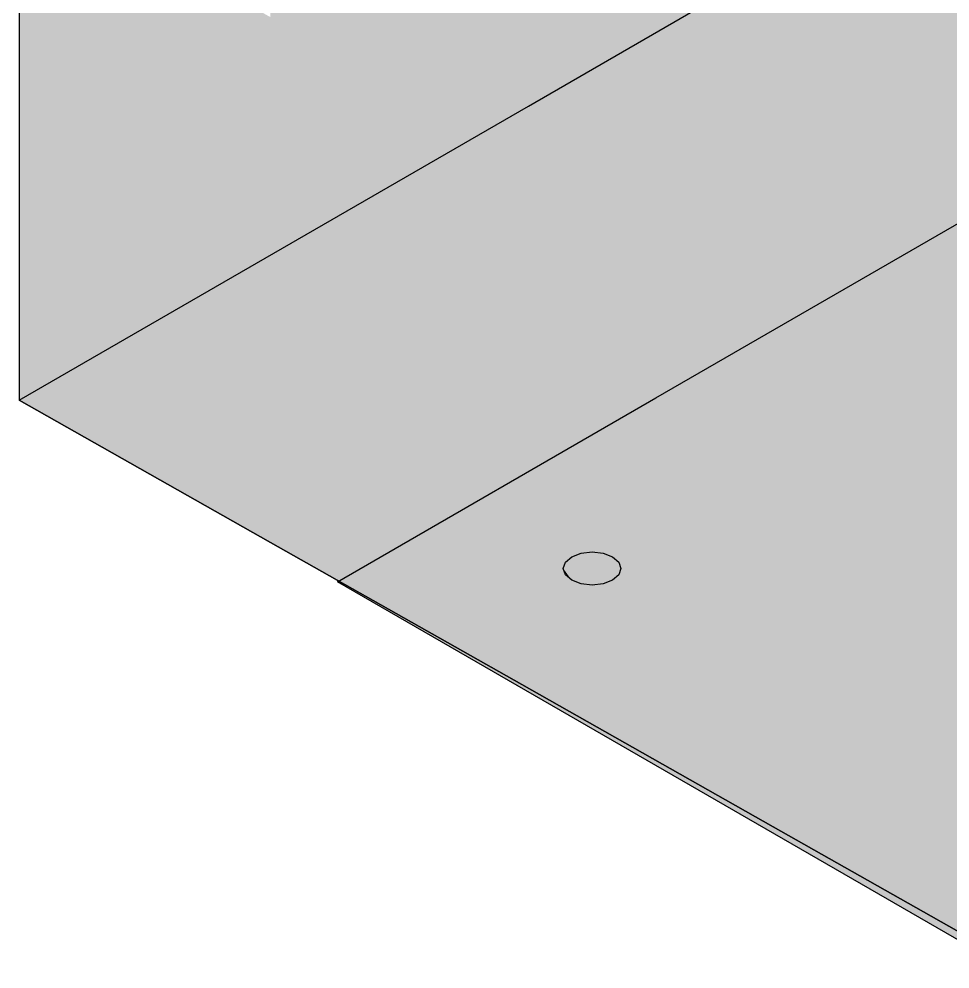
# Model space of a CAD drawing. Header units: metres. Extents: x 0 to 24.2, y -20 to 5.6.
# Drawn here: x 11.074 to 11.2007, y 1.471 to 1.6002 of the extents above; entities that cross this region are included whole.
import ezdxf

# ---------------------------------------------------------------- set-up
doc = ezdxf.new("R2010")
doc.units = ezdxf.units.M
doc.header["$LTSCALE"] = 0.25
doc.layers.add('ISO-ARISTAS', color=8, linetype='CONTINUOUS')
doc.layers.add('ISO-CONCRETO-SUP', color=254, linetype='CONTINUOUS', true_color=0xe8e8e8)

msp = doc.modelspace()

# ---------------------------------------------------------------- linework, layer by layer
at = {"layer": 'ISO-ARISTAS', "color": 250}
for p, q in [((11.07405, 1.61984), (11.07405, 1.58413)), ((11.14333, 1.58841), (11.17797, 1.60841)), ((11.10869, 1.56841), (11.14333, 1.58841)), ((11.07405, 1.58413), (11.07405, 1.54841)), ((11.16065, 1.54871), (11.20395, 1.57371)), ((11.07405, 1.54841), (11.10869, 1.56841)), ((11.10823, 1.52907), (11.07405, 1.54841)), ((11.07405, 1.54841), (11.10823, 1.52907)), ((11.11735, 1.52371), (11.16065, 1.54871)), ((11.14242, 1.50973), (11.10823, 1.52907)), ((11.10823, 1.52907), (11.14242, 1.50973)), ((11.14922, 1.52711), (11.15049, 1.5276)), ((11.15049, 1.5276), (11.15199, 1.52778)), ((11.15199, 1.52778), (11.15349, 1.5276)), ((11.15349, 1.5276), (11.15476, 1.52711)), ((11.14807, 1.52551), (11.14837, 1.52638)), ((11.14837, 1.52638), (11.14922, 1.52711)), ((11.15476, 1.52711), (11.15561, 1.52638)), ((11.15561, 1.52638), (11.15591, 1.52551)), ((11.14837, 1.52465), (11.14807, 1.52551)), ((11.14922, 1.52391), (11.14837, 1.52465)), ((11.15561, 1.52465), (11.15476, 1.52391)), ((11.15591, 1.52551), (11.15561, 1.52465)), ((11.16065, 1.49871), (11.11735, 1.52371)), ((11.15049, 1.52342), (11.14922, 1.52391)), ((11.15199, 1.52325), (11.15049, 1.52342)), ((11.15349, 1.52342), (11.15199, 1.52325)), ((11.15476, 1.52391), (11.15349, 1.52342)), ((11.1766, 1.49039), (11.14242, 1.50973)), ((11.14242, 1.50973), (11.1766, 1.49039)), ((11.20395, 1.47371), (11.16065, 1.49871)), ((11.21079, 1.47104), (11.1766, 1.49039)), ((11.1766, 1.49039), (11.21079, 1.47104))]:
    msp.add_line(p, q, dxfattribs=at)
at = {"layer": 'ISO-CONCRETO-SUP', "true_color": 0xa2a7af}
for points in [[(11.14242, 1.61687), (11.1766, 1.59753), (11.14242, 1.65259), (11.1766, 1.63324)], [(11.10823, 1.6005), (11.14242, 1.58116), (11.10823, 1.63621), (11.14242, 1.61687)], [(11.1766, 1.59753), (11.21079, 1.57819), (11.1766, 1.63324), (11.21079, 1.6139)], [(11.07405, 1.58413), (11.10823, 1.56478), (11.07405, 1.61984), (11.10823, 1.6005)], [(11.14242, 1.58116), (11.1766, 1.56181), (11.14242, 1.61687), (11.1766, 1.59753)], [(11.10823, 1.56478), (11.14242, 1.54544), (11.10823, 1.6005), (11.14242, 1.58116)], [(11.1766, 1.56181), (11.21079, 1.54247), (11.1766, 1.59753), (11.21079, 1.57819)], [(11.07405, 1.54841), (11.10823, 1.52907), (11.07405, 1.58413), (11.10823, 1.56478)], [(11.14242, 1.54544), (11.1766, 1.5261), (11.14242, 1.58116), (11.1766, 1.56181)], [(11.10823, 1.52907), (11.14242, 1.50973), (11.10823, 1.56478), (11.14242, 1.54544)], [(11.1766, 1.5261), (11.21079, 1.50676), (11.1766, 1.56181), (11.21079, 1.54247)], [(11.14242, 1.50973), (11.1766, 1.49039), (11.14242, 1.54544), (11.1766, 1.5261)], [(11.1766, 1.49039), (11.21079, 1.47104), (11.1766, 1.5261), (11.21079, 1.50676)]]:
    msp.add_solid(points, dxfattribs=at)
at = {"layer": 'ISO-CONCRETO-SUP', "true_color": 0xb3b9c1}
for points in [[(11.21261, 1.62841), (11.24679, 1.60907), (11.17797, 1.60841), (11.21215, 1.58907)], [(11.17797, 1.60841), (11.21215, 1.58907), (11.14333, 1.58841), (11.17751, 1.56907)], [(11.14333, 1.58841), (11.17751, 1.56907), (11.10869, 1.56841), (11.14287, 1.54907)], [(11.21215, 1.58907), (11.24634, 1.56973), (11.17751, 1.56907), (11.2117, 1.54973)], [(11.17751, 1.56907), (11.2117, 1.54973), (11.14287, 1.54907), (11.17706, 1.52973)], [(11.10869, 1.56841), (11.14287, 1.54907), (11.07405, 1.54841), (11.10823, 1.52907)], [(11.2117, 1.54973), (11.24588, 1.53039), (11.17706, 1.52973), (11.21124, 1.51039)], [(11.14287, 1.54907), (11.17706, 1.52973), (11.10823, 1.52907), (11.14242, 1.50973)], [(11.17706, 1.52973), (11.21124, 1.51039), (11.14242, 1.50973), (11.1766, 1.49039)], [(11.21124, 1.51039), (11.24543, 1.49104), (11.1766, 1.49039), (11.21079, 1.47104)]]:
    msp.add_solid(points, dxfattribs=at)
at = {"layer": 'ISO-CONCRETO-SUP', "true_color": 0xb3bac2}
for points in [[(11.20395, 1.57371), (11.24725, 1.54871), (11.16065, 1.54871), (11.20395, 1.52371)], [(11.16065, 1.54871), (11.20395, 1.52371), (11.11735, 1.52371), (11.16065, 1.49871)], [(11.20395, 1.52371), (11.24725, 1.49871), (11.16065, 1.49871), (11.20395, 1.47371)]]:
    msp.add_solid(points, dxfattribs=at)
at = {"layer": 'ISO-CONCRETO-SUP', "true_color": 0x6b6d73}
for points in [[(11.14922, 1.52391), (11.15049, 1.5276), (11.15199, 1.52778)], [(11.14922, 1.52391), (11.15199, 1.52778), (11.15349, 1.5276)], [(11.14922, 1.52391), (11.14922, 1.52711), (11.15049, 1.5276)], [(11.14922, 1.52391), (11.15349, 1.5276), (11.15476, 1.52711)], [(11.14922, 1.52391), (11.14807, 1.52551), (11.14837, 1.52638)], [(11.14922, 1.52391), (11.14837, 1.52638), (11.14922, 1.52711)], [(11.14922, 1.52391), (11.15476, 1.52711), (11.15561, 1.52638)], [(11.14922, 1.52391), (11.15561, 1.52638), (11.15591, 1.52551)], [(11.14922, 1.52391), (11.14837, 1.52465), (11.14807, 1.52551)], [(11.14922, 1.52391), (11.15591, 1.52551), (11.15561, 1.52465)], [(11.14922, 1.52391), (11.15561, 1.52465), (11.15476, 1.52391)], [(11.14922, 1.52391), (11.15476, 1.52391), (11.15349, 1.52342)], [(11.14922, 1.52391), (11.15349, 1.52342), (11.15199, 1.52325)], [(11.14922, 1.52391), (11.15199, 1.52325), (11.15049, 1.52342)]]:
    msp.add_solid(points, dxfattribs=at)

doc.saveas('drawing.dxf')
